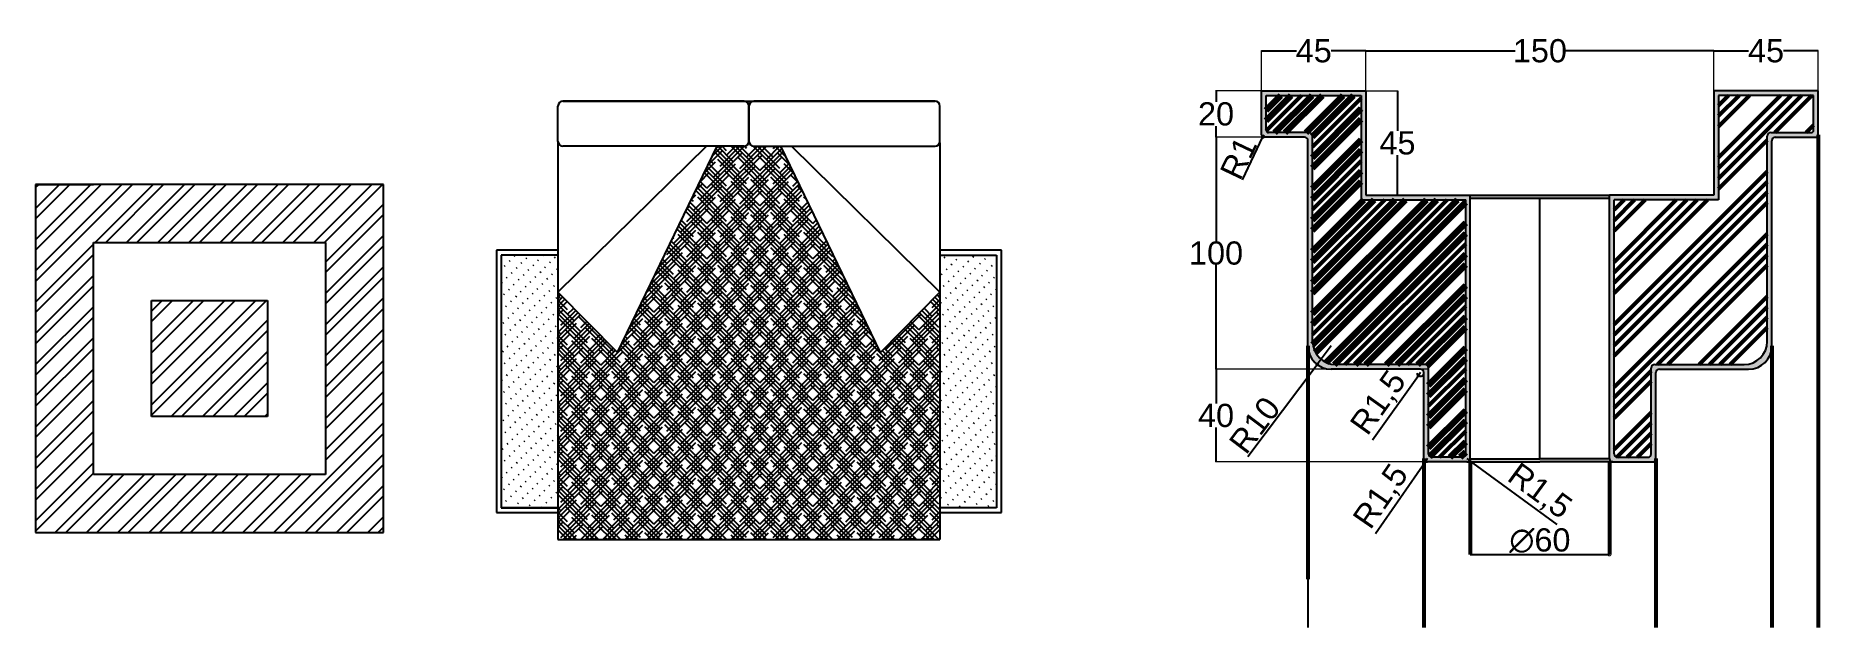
# Model space of a CAD drawing. Header units: millimetres. Extents: x 1916 to 2685, y 1575 to 1830.
import ezdxf

# ---------------------------------------------------------------- set-up
doc = ezdxf.new("R2010")
doc.units = ezdxf.units.MM
doc.styles.get("Standard").update_dxf_attribs({"font": 'arial.ttf'})
doc.dimstyles.new('ISO-25', dxfattribs={"dimtxt": 10, "dimasz": 2.5, "dimexe": 1.25, "dimexo": 0.625, "dimtad": 1, "dimdec": 1, "dimtxsty": 'Standard', "dimblk": 'DOTSMALL', "dimcen": 2.5, "dimclrd": 3, "dimclre": 3, "dimadec": 0, "dimazin": 0, "dimtfac": 1, "dimtdec": 1, "dimtmove": 0, "dimatfit": 3, "dimldrblk": 'DOTSMALL', "dimfxl": 1, "dimarcsym": 0})
doc.dimstyles.new('Jesus Beato', dxfattribs={"dimtxt": 10, "dimasz": 0.1625, "dimexe": 0.18, "dimexo": 0.0625, "dimgap": 0.1, "dimtad": 0, "dimtih": 1, "dimtoh": 1, "dimdec": 0, "dimzin": 0, "dimdsep": 46, "dimtxsty": 'Standard', "dimblk": 'DOTSMALL', "dimcen": 0.09, "dimclrd": 3, "dimclre": 3, "dimclrt": 256, "dimadec": 0, "dimazin": 0, "dimtfac": 1, "dimtdec": 0, "dimtofl": 0, "dimtmove": 0, "dimatfit": 3, "dimldrblk": 'DOTSMALL', "dimfxl": 1, "dimtfillclr": 30, "dimtolj": 1, "dimtzin": 0, "dimlwd": 25, "dimlwe": 15, "dimarcsym": 0})
pattern_1 = [(45, (-374.66, 2e-12), (-13.47038, 13.47038), []), (45, (-370.17, 2e-12), (-13.47038, 13.47038), []), (45, (-365.68, 2e-12), (-13.47038, 13.47038), []), (45, (-361.19, 2e-12), (-13.47038, 13.47038), [])]
pattern_2 = [(45, (180.2475, -7.675), (-6.735192, 6.735192), []), (45, (184.738, -7.675), (-6.735192, 6.735192), [])]

# ---------------------------------------------------------------- blocks, each defined once
blk = doc.blocks.new('Bloque 2')
h = blk.add_hatch()
h.set_pattern_fill('HOUND', color=256, angle=45)
h.set_pattern_definition([(45, (-2330.6988, -1755.5509), (3.36759605, 5.6126601), [25.4, -12.7]), (135, (-2330.6988, -1755.5509), (3.36759605, -5.6126601), [25.4, -12.7])])
h.paths.add_polyline_path([(113.24, 74.08), (108.84, 74.08), (98.84, 74.08, -0.414214), (97.04, 75.88, -0.414214), (95.24, 74.08), (80.9, 74.08), (30.18, -30.74), (0, 0), (0, -125.69), (194.08, -125.69), (194.08, 0.05), (163.92, -30.67)])
h = blk.add_hatch()
h.set_pattern_fill('ACAD_ISO07W100', color=256, angle=45)
h.set_pattern_definition([(45, (-2330.699, -1755.551), (-3.535534, 3.535534), [0.5, -3])])
h.paths.add_polyline_path([(-28.79, -109.52), (0, -109.52), (0, 18.8), (-28.79, 18.8)])
h.paths.add_polyline_path([(222.86, 18.8), (194.08, 18.8), (194.08, -109.52), (222.86, -109.52)])
for p, q in [((0, 76.58), (0, 94.54)), ((94.54, 97.04), (2.5, 97.04)), ((2.5, 97.04), (191.58, 97.04)), ((97.04, 76.58), (97.04, 94.54)), ((97.04, 94.54), (97.04, 76.58)), ((97.04, 94.54), (97.04, 94.54)), ((191.58, 97.04), (99.54, 97.04)), ((194.08, 74.08), (194.08, 94.54)), ((194.08, 76.58), (194.08, 94.54)), ((0, 76.58), (0, -125.69)), ((75.47, 74.08), (0, 0)), ((94.54, 74.08), (2.5, 74.08)), ((30.18, -30.74), (80.9, 74.08)), ((99.54, 74.08), (191.58, 74.08)), ((163.92, -30.67), (113.24, 74.08)), ((118.67, 74.08), (194.08, 0.05)), ((194.08, 75.88), (194.08, -125.69)), ((0, 21.3), (-31.29, 21.3)), ((-31.29, 21.3), (-31.29, -112.02)), ((0, 18.8), (-28.79, 18.8)), ((-28.79, 18.8), (-28.79, -109.52)), ((225.36, 21.3), (194.08, 21.3)), ((194.08, 18.8), (222.86, 18.8)), ((222.86, 18.8), (222.86, -109.52)), ((225.36, -112.02), (225.36, 21.3)), ((0, 0), (30.18, -30.74)), ((194.08, 0.05), (163.92, -30.67)), ((-31.29, -112.02), (0, -112.02)), ((0, -109.52), (-28.79, -109.52)), ((-28.79, -109.52), (0, -109.52)), ((0, -109.52), (-17.79, -109.52)), ((0, -109.52), (0, -125.69)), ((222.86, -109.52), (194.08, -109.52)), ((194.08, -112.02), (225.36, -112.02)), ((0, -125.69), (194.08, -125.69))]:
    blk.add_line(p, q)
for centre, start, end in [((2.5, 94.54), 90, 180), ((94.54, 94.54), 0, 90), ((99.54, 94.54), 90, 180), ((191.58, 94.54), 0, 90), ((2.5, 76.58), 180, 270), ((94.54, 76.58), 270, 0), ((99.54, 76.58), 180, 270), ((191.58, 76.58), 270, 0)]:
    blk.add_arc(centre, 2.5, start, end)
blk = doc.blocks.new('_DotSmall')
at = {"color": 0, "linetype": 'ByBlock', "lineweight": 53, "const_width": 0.5}
blk.add_lwpolyline([(-0.0625, 0, 1), (0.0625, 0, 1)], format="xyb", close=True, dxfattribs=at)
blk = doc.blocks.new('*D6')
at = {"color": 3, "linetype": 'ByBlock', "lineweight": 15, "transparency": 16777216}
for p, q in [((2490.06, 1806.19), (2503.78, 1806.19)), ((2490.06, 1761.19), (2503.78, 1761.19))]:
    blk.add_line(p, q, dxfattribs=at)
at = {"color": 3, "linetype": 'ByBlock', "lineweight": 25, "transparency": 16777216}
for p, q in [((2503.6, 1806.19), (2503.6, 1788.88)), ((2503.6, 1761.19), (2503.6, 1778.5))]:
    blk.add_line(p, q, dxfattribs=at)
at = {"layer": 'Defpoints', "color": 0, "linetype": 'ByBlock', "transparency": 16777216}
for p in [(2490, 1806.19), (2490, 1761.19), (2503.6, 1761.19)]:
    blk.add_point(p, dxfattribs=at)
at = {"color": 3, "linetype": 'ByBlock', "lineweight": 25, "transparency": 16777216, "xscale": 0.1625, "yscale": 0.1625, "zscale": 0.1625}
for p, rotation in [((2503.6, 1806.19), 90), ((2503.6, 1761.19), 270)]:
    blk.add_blockref('_DotSmall', p, dxfattribs=dict(at, rotation=rotation))
at = {"linetype": 'ByBlock', "lineweight": 53, "transparency": 16777216, "insert": (2503.6, 1783.69), "char_height": 10, "attachment_point": 5}
blk.add_mtext('\\A1;45', dxfattribs=at)
blk = doc.blocks.new('*D7')
at = {"color": 3, "linetype": 'ByBlock', "lineweight": 15, "transparency": 16777216}
for p, q in [((2445, 1806.25), (2445, 1823.57)), ((2490, 1806.25), (2490, 1823.57))]:
    blk.add_line(p, q, dxfattribs=at)
at = {"color": 3, "linetype": 'ByBlock', "lineweight": 25, "transparency": 16777216}
for p, q in [((2445, 1823.39), (2460, 1823.39)), ((2490, 1823.39), (2475, 1823.39))]:
    blk.add_line(p, q, dxfattribs=at)
at = {"layer": 'Defpoints', "color": 0, "linetype": 'ByBlock', "transparency": 16777216}
for p in [(2490, 1823.39), (2445, 1806.19), (2490, 1806.19)]:
    blk.add_point(p, dxfattribs=at)
at = {"color": 3, "linetype": 'ByBlock', "lineweight": 25, "transparency": 16777216, "xscale": 0.1625, "yscale": 0.1625, "zscale": 0.1625, "rotation": 180}
blk.add_blockref('_DotSmall', (2445, 1823.39), dxfattribs=at)
at = {"color": 3, "linetype": 'ByBlock', "lineweight": 25, "transparency": 16777216, "xscale": 0.1625, "yscale": 0.1625, "zscale": 0.1625}
blk.add_blockref('_DotSmall', (2490, 1823.39), dxfattribs=at)
at = {"linetype": 'ByBlock', "lineweight": 53, "transparency": 16777216, "insert": (2467.5, 1823.39), "char_height": 10, "attachment_point": 5}
blk.add_mtext('\\A1;45', dxfattribs=at)
blk = doc.blocks.new('*D8')
at = {"color": 3, "linetype": 'ByBlock', "lineweight": 15, "transparency": 16777216}
for p, q in [((2445.94, 1806.19), (2425.19, 1806.19)), ((2445.94, 1786.19), (2425.19, 1786.19))]:
    blk.add_line(p, q, dxfattribs=at)
at = {"color": 3, "linetype": 'ByBlock', "lineweight": 25, "transparency": 16777216}
for p, q in [((2425.37, 1806.19), (2425.37, 1801.4)), ((2425.37, 1786.19), (2425.37, 1790.98))]:
    blk.add_line(p, q, dxfattribs=at)
at = {"layer": 'Defpoints', "color": 0, "linetype": 'ByBlock', "transparency": 16777216}
for p in [(2425.37, 1806.19), (2446, 1806.19), (2446, 1786.19)]:
    blk.add_point(p, dxfattribs=at)
at = {"color": 3, "linetype": 'ByBlock', "lineweight": 25, "transparency": 16777216, "xscale": 0.1625, "yscale": 0.1625, "zscale": 0.1625}
for p, rotation in [((2425.37, 1806.19), 90), ((2425.37, 1786.19), 270)]:
    blk.add_blockref('_DotSmall', p, dxfattribs=dict(at, rotation=rotation))
at = {"linetype": 'ByBlock', "lineweight": 53, "transparency": 16777216, "insert": (2425.37, 1796.19), "char_height": 10, "attachment_point": 5}
blk.add_mtext('\\A1;20', dxfattribs=at)
blk = doc.blocks.new('*D9')
at = {"color": 3, "linetype": 'ByBlock', "lineweight": 25, "transparency": 16777216}
for p, q in [((2425.38, 1786.19), (2425.38, 1741.4)), ((2425.38, 1686.19), (2425.38, 1730.98))]:
    blk.add_line(p, q, dxfattribs=at)
at = {"color": 3, "linetype": 'ByBlock', "lineweight": 15, "transparency": 16777216}
for p, q in [((2425.42, 1786.19), (2425.56, 1786.19)), ((2425.42, 1686.19), (2425.56, 1686.19))]:
    blk.add_line(p, q, dxfattribs=at)
at = {"layer": 'Defpoints', "color": 0, "linetype": 'ByBlock', "transparency": 16777216}
for p in [(2425.36, 1786.19), (2425.36, 1686.19), (2425.38, 1686.19)]:
    blk.add_point(p, dxfattribs=at)
at = {"color": 3, "linetype": 'ByBlock', "lineweight": 25, "transparency": 16777216, "xscale": 0.1625, "yscale": 0.1625, "zscale": 0.1625}
for p, rotation in [((2425.38, 1786.19), 90), ((2425.38, 1686.19), 270)]:
    blk.add_blockref('_DotSmall', p, dxfattribs=dict(at, rotation=rotation))
at = {"linetype": 'ByBlock', "lineweight": 53, "transparency": 16777216, "insert": (2425.38, 1736.19), "char_height": 10, "attachment_point": 5}
blk.add_mtext('\\A1;100', dxfattribs=at)
blk = doc.blocks.new('*D10')
at = {"color": 3, "linetype": 'ByBlock', "lineweight": 15, "transparency": 16777216}
for p, q in [((2516.44, 1686.19), (2425.2, 1686.19)), ((2516.44, 1646.19), (2425.2, 1646.19))]:
    blk.add_line(p, q, dxfattribs=at)
at = {"color": 3, "linetype": 'ByBlock', "lineweight": 25, "transparency": 16777216}
for p, q in [((2425.38, 1686.19), (2425.38, 1671.4)), ((2425.38, 1646.19), (2425.38, 1660.98))]:
    blk.add_line(p, q, dxfattribs=at)
at = {"layer": 'Defpoints', "color": 0, "linetype": 'ByBlock', "transparency": 16777216}
for p in [(2425.38, 1686.19), (2516.5, 1686.19), (2516.5, 1646.19)]:
    blk.add_point(p, dxfattribs=at)
at = {"color": 3, "linetype": 'ByBlock', "lineweight": 25, "transparency": 16777216, "xscale": 0.1625, "yscale": 0.1625, "zscale": 0.1625}
for p, rotation in [((2425.38, 1686.19), 90), ((2425.38, 1646.19), 270)]:
    blk.add_blockref('_DotSmall', p, dxfattribs=dict(at, rotation=rotation))
at = {"linetype": 'ByBlock', "lineweight": 53, "transparency": 16777216, "insert": (2425.38, 1666.19), "char_height": 10, "attachment_point": 5}
blk.add_mtext('\\A1;40', dxfattribs=at)
blk = doc.blocks.new('*D11')
at = {"color": 3, "linetype": 'ByBlock', "lineweight": 15, "transparency": 16777216}
for p, q in [((2490, 1806.25), (2490, 1823.58)), ((2640, 1806.25), (2640, 1823.58))]:
    blk.add_line(p, q, dxfattribs=at)
at = {"color": 3, "linetype": 'ByBlock', "lineweight": 25, "transparency": 16777216}
for p, q in [((2490, 1823.4), (2554.34, 1823.4)), ((2640, 1823.4), (2575.66, 1823.4))]:
    blk.add_line(p, q, dxfattribs=at)
at = {"layer": 'Defpoints', "color": 0, "linetype": 'ByBlock', "transparency": 16777216}
for p in [(2640, 1823.4), (2490, 1806.19), (2640, 1806.19)]:
    blk.add_point(p, dxfattribs=at)
at = {"color": 3, "linetype": 'ByBlock', "lineweight": 25, "transparency": 16777216, "xscale": 0.1625, "yscale": 0.1625, "zscale": 0.1625, "rotation": 180}
blk.add_blockref('_DotSmall', (2490, 1823.4), dxfattribs=at)
at = {"color": 3, "linetype": 'ByBlock', "lineweight": 25, "transparency": 16777216, "xscale": 0.1625, "yscale": 0.1625, "zscale": 0.1625}
blk.add_blockref('_DotSmall', (2640, 1823.4), dxfattribs=at)
at = {"linetype": 'ByBlock', "lineweight": 53, "transparency": 16777216, "insert": (2565, 1823.4), "char_height": 10, "attachment_point": 5}
blk.add_mtext('\\A1;150', dxfattribs=at)
blk = doc.blocks.new('*D12')
at = {"color": 3, "linetype": 'ByBlock', "lineweight": 15, "transparency": 16777216}
for p, q in [((2640, 1806.25), (2640, 1823.58)), ((2685, 1806.25), (2685, 1823.58))]:
    blk.add_line(p, q, dxfattribs=at)
at = {"color": 3, "linetype": 'ByBlock', "lineweight": 25, "transparency": 16777216}
for p, q in [((2640, 1823.4), (2655, 1823.4)), ((2685, 1823.4), (2670, 1823.4))]:
    blk.add_line(p, q, dxfattribs=at)
at = {"layer": 'Defpoints', "color": 0, "linetype": 'ByBlock', "transparency": 16777216}
for p in [(2640, 1823.4), (2640, 1806.19), (2685, 1806.19)]:
    blk.add_point(p, dxfattribs=at)
at = {"color": 3, "linetype": 'ByBlock', "lineweight": 25, "transparency": 16777216, "xscale": 0.1625, "yscale": 0.1625, "zscale": 0.1625, "rotation": 180}
blk.add_blockref('_DotSmall', (2640, 1823.4), dxfattribs=at)
at = {"color": 3, "linetype": 'ByBlock', "lineweight": 25, "transparency": 16777216, "xscale": 0.1625, "yscale": 0.1625, "zscale": 0.1625}
blk.add_blockref('_DotSmall', (2685, 1823.4), dxfattribs=at)
at = {"linetype": 'ByBlock', "lineweight": 53, "transparency": 16777216, "insert": (2662.5, 1823.4), "char_height": 10, "attachment_point": 5}
blk.add_mtext('\\A1;45', dxfattribs=at)
blk = doc.blocks.new('*D13')
at = {"color": 3, "linetype": 'ByBlock', "lineweight": -2, "transparency": 16777216}
for p in [(2492.8, 1655.72), (2513.5, 1684.69)]:
    blk.add_line(p, (2512.63, 1683.47), dxfattribs=at)
blk.add_arc((2513.5, 1684.69), 1.5, 186.70288, 336.12676, dxfattribs=at)
at = {"layer": 'Defpoints', "color": 0, "linetype": 'ByBlock', "transparency": 16777216}
for p in [(2512.63, 1683.47), (2513.5, 1684.69)]:
    blk.add_point(p, dxfattribs=at)
at = {"color": 3, "linetype": 'ByBlock', "lineweight": -2, "transparency": 16777216, "xscale": 2.5, "yscale": 2.5, "zscale": 2.5, "rotation": 54.44936700097524}
blk.add_blockref('_DotSmall', (2512.63, 1683.47), dxfattribs=at)
at = {"color": 0, "linetype": 'ByBlock', "lineweight": 53, "transparency": 16777216, "insert": (2495.86, 1671.42), "char_height": 10, "attachment_point": 5, "rotation": 54.44937}
blk.add_mtext('R1,5', dxfattribs=at)
blk = doc.blocks.new('*D14')
at = {"color": 3, "linetype": 'ByBlock', "lineweight": -2, "transparency": 16777216}
for p in [(2436.79, 1767.82), (2446, 1787.19)]:
    blk.add_line(p, (2445.57, 1786.29), dxfattribs=at)
at = {"layer": 'Defpoints', "color": 0, "linetype": 'ByBlock', "transparency": 16777216}
for p in [(2445.57, 1786.29), (2446, 1787.19)]:
    blk.add_point(p, dxfattribs=at)
at = {"color": 3, "linetype": 'ByBlock', "lineweight": -2, "transparency": 16777216, "xscale": 2.5, "yscale": 2.5, "zscale": 2.5, "rotation": 64.55919406811599}
blk.add_blockref('_DotSmall', (2445.57, 1786.29), dxfattribs=at)
at = {"color": 0, "linetype": 'ByBlock', "lineweight": 53, "transparency": 16777216, "insert": (2435.01, 1777.22), "char_height": 10, "attachment_point": 5, "rotation": 64.55919}
blk.add_mtext('R1', dxfattribs=at)
blk = doc.blocks.new('*D15')
at = {"color": 3, "linetype": 'ByBlock', "lineweight": -2, "transparency": 16777216}
for p in [(2475, 1696.19), (2439.09, 1648.6)]:
    blk.add_line(p, (2468.98, 1688.21), dxfattribs=at)
at = {"layer": 'Defpoints', "color": 0, "linetype": 'ByBlock', "transparency": 16777216}
for p in [(2475, 1696.19), (2468.98, 1688.21)]:
    blk.add_point(p, dxfattribs=at)
at = {"color": 3, "linetype": 'ByBlock', "lineweight": -2, "transparency": 16777216, "xscale": 2.5, "yscale": 2.5, "zscale": 2.5, "rotation": 52.96229477096919}
blk.add_blockref('_DotSmall', (2468.98, 1688.21), dxfattribs=at)
at = {"color": 0, "linetype": 'ByBlock', "lineweight": 53, "transparency": 16777216, "insert": (2442.07, 1662.07), "char_height": 10, "attachment_point": 5, "rotation": 52.96229}
blk.add_mtext('R10', dxfattribs=at)
blk = doc.blocks.new('*D16')
at = {"color": 3, "linetype": 'ByBlock', "lineweight": -2, "transparency": 16777216}
for p in [(2494.12, 1615.29), (2516.5, 1647.69)]:
    blk.add_line(p, (2515.65, 1646.46), dxfattribs=at)
at = {"layer": 'Defpoints', "color": 0, "linetype": 'ByBlock', "transparency": 16777216}
for p in [(2515.65, 1646.46), (2516.5, 1647.69)]:
    blk.add_point(p, dxfattribs=at)
at = {"color": 3, "linetype": 'ByBlock', "lineweight": -2, "transparency": 16777216, "xscale": 2.5, "yscale": 2.5, "zscale": 2.5, "rotation": 55.37151729285942}
blk.add_blockref('_DotSmall', (2515.65, 1646.46), dxfattribs=at)
at = {"color": 0, "linetype": 'ByBlock', "lineweight": 53, "transparency": 16777216, "insert": (2496.93, 1631.03), "char_height": 10, "attachment_point": 5, "rotation": 55.37152}
blk.add_mtext('R1,5', dxfattribs=at)
blk = doc.blocks.new('*D17')
at = {"color": 3, "linetype": 'ByBlock', "lineweight": -2, "transparency": 16777216}
for p in [(2533.5, 1647.69), (2572.46, 1619.22)]:
    blk.add_line(p, (2534.71, 1646.81), dxfattribs=at)
at = {"layer": 'Defpoints', "color": 0, "linetype": 'ByBlock', "transparency": 16777216}
for p in [(2533.5, 1647.69), (2534.71, 1646.81)]:
    blk.add_point(p, dxfattribs=at)
at = {"color": 3, "linetype": 'ByBlock', "lineweight": -2, "transparency": 16777216, "xscale": 2.5, "yscale": 2.5, "zscale": 2.5, "rotation": 143.8421710005748}
blk.add_blockref('_DotSmall', (2534.71, 1646.81), dxfattribs=at)
at = {"color": 0, "linetype": 'ByBlock', "lineweight": 53, "transparency": 16777216, "insert": (2564.62, 1633.16), "char_height": 10, "attachment_point": 5, "rotation": 323.84217}
blk.add_mtext('R1,5', dxfattribs=at)
blk = doc.blocks.new('*D18')
at = {"color": 3, "lineweight": -2, "transparency": 16777216}
blk.add_line((2551.79, 1606.24), (2595, 1606.24), dxfattribs=at)
at = {"layer": 'Defpoints', "color": 0, "transparency": 16777216}
for p in [(2535, 1606.24), (2595, 1606.24)]:
    blk.add_point(p, dxfattribs=at)
at = {"color": 3, "lineweight": -2, "transparency": 16777216, "xscale": 2.5, "yscale": 2.5, "zscale": 2.5}
blk.add_blockref('_DotSmall', (2595, 1606.24), dxfattribs=at)
at = {"color": 0, "transparency": 16777216, "insert": (2565, 1612.26), "char_height": 10, "attachment_point": 5}
blk.add_mtext('∅60', dxfattribs=at)

msp = doc.modelspace()

# ---------------------------------------------------------------- hatches: boundary and pattern name
at = {"true_color": 0x000000}
h = msp.add_hatch(color=18, dxfattribs=at)
h.dxf.hatch_style = 1
h.paths.add_polyline_path([(2535, 1761.19), (2490, 1761.19), (2490, 1806.19), (2445, 1806.19), (2445, 1787.19, 0.414214), (2446, 1786.19), (2463.5, 1786.19, -0.414214), (2465, 1784.69), (2465, 1696.19, 0.414214), (2475, 1686.19), (2513.5, 1686.19, -0.414214), (2515, 1684.69), (2515, 1647.69, 0.414214), (2516.5, 1646.19), (2517.5, 1646.19), (2533.5, 1646.19, 0.414214), (2535, 1647.69)])
h.paths.add_polyline_path([(2533, 1649.69, -0.414214), (2531.5, 1648.19), (2518.5, 1648.19, -0.414214), (2517, 1649.69), (2517, 1686.69, 0.414214), (2515.5, 1688.19), (2477, 1688.19, -0.414214), (2467, 1698.19), (2467, 1786.69, 0.414214), (2465.5, 1788.19), (2448, 1788.19, -0.414214), (2447, 1789.19), (2447, 1804.19), (2488, 1804.19), (2488, 1761.19), (2488, 1759.19), (2490, 1759.19), (2533, 1759.19)], flags=16)
h.paths.add_polyline_path([(2665, 1784.69, -0.414214), (2666.5, 1786.19), (2684, 1786.19, 0.414214), (2685, 1787.19), (2685, 1806.19), (2640, 1806.19), (2640, 1761.19), (2595, 1761.19), (2595, 1647.69, 0.414214), (2596.5, 1646.19), (2613.5, 1646.19, 0.414214), (2615, 1647.69), (2615, 1684.69, -0.414214), (2616.5, 1686.19), (2655, 1686.19, 0.414214), (2665, 1696.19)])
h.paths.add_polyline_path([(2597, 1759.19), (2640, 1759.19), (2642, 1759.19), (2642, 1761.19), (2642, 1804.19), (2683, 1804.19), (2683, 1789.19, -0.414214), (2682, 1788.19), (2664.5, 1788.19, 0.414214), (2663, 1786.69), (2663, 1698.19, -0.414214), (2653, 1688.19), (2614.5, 1688.19, 0.414214), (2613, 1686.69), (2613, 1649.69, -0.414214), (2611.5, 1648.19), (2598.5, 1648.19, -0.414214), (2597, 1649.69)], flags=16)
at = {"lineweight": 100, "true_color": 0x636466}
h = msp.add_hatch(dxfattribs=at)
h.set_pattern_fill('ANSI32', color=251)
h.set_pattern_definition([(45, (-374.661, 2e-12), (-6.735192, 6.735192), []), (45, (-370.171, 2e-12), (-6.735192, 6.735192), [])])
h.paths.add_polyline_path([(2490, 1759.19), (2488, 1759.19), (2488, 1761.19), (2488, 1804.19), (2447, 1804.19), (2447, 1789.19, 0.414214), (2448, 1788.19), (2465.5, 1788.19, -0.414214), (2467, 1786.69), (2467, 1698.19, 0.414214), (2477, 1688.19), (2515.5, 1688.19, -0.414214), (2517, 1686.69), (2517, 1649.69, 0.414214), (2518.5, 1648.19), (2531.5, 1648.19, 0.414214), (2533, 1649.69), (2533, 1759.19)])
at = {"linetype": 'ByBlock', "lineweight": 53, "true_color": 0x393838}
h = msp.add_hatch(dxfattribs=at)
h.set_pattern_fill('ANSI34', color=250)
h.set_pattern_definition(pattern_1)
h.paths.add_polyline_path([(2653, 1688.19, 0.414214), (2663, 1698.19), (2663, 1786.69, -0.414214), (2664.5, 1788.19), (2682, 1788.19, 0.414214), (2683, 1789.19), (2683, 1804.19), (2642, 1804.19), (2642, 1761.19), (2642, 1759.19), (2640, 1759.19), (2597, 1759.19), (2597, 1649.69, 0.414214), (2598.5, 1648.19), (2611.5, 1648.19, 0.414214), (2613, 1649.69), (2613, 1686.69, -0.414214), (2614.5, 1688.19)])
h.paths.add_polyline_path([(2515.5, 1688.19, -0.414214), (2517, 1686.69), (2517, 1649.69, 0.414214), (2518.5, 1648.19), (2531.5, 1648.19, 0.414214), (2533, 1649.69), (2533, 1759.19), (2490, 1759.19), (2488, 1759.19), (2488, 1761.19), (2488, 1804.19), (2447, 1804.19), (2447, 1789.19, 0.414214), (2448, 1788.19), (2465.5, 1788.19, -0.414214), (2467, 1786.69), (2467, 1698.19, 0.414214), (2477, 1688.19)])
h = msp.add_hatch(dxfattribs=at)
h.set_pattern_fill('ANSI34', color=250)
h.set_pattern_definition(pattern_1)
h.paths.add_polyline_path([(2597, 1759.19), (2597, 1649.69, 0.414214), (2598.5, 1648.19), (2611.5, 1648.19, 0.414214), (2613, 1649.69), (2613, 1686.69, -0.414214), (2614.5, 1688.19), (2653, 1688.19, 0.414214), (2663, 1698.19), (2663, 1786.69, -0.414214), (2664.5, 1788.19), (2682, 1788.19, 0.414214), (2683, 1789.19), (2683, 1804.19), (2642, 1804.19), (2642, 1761.19), (2642, 1759.19), (2640, 1759.19)])
h = msp.add_hatch()
h.set_pattern_fill('CROSS', color=256, scale=40)
h.paths.add_polyline_path([(2330.7, 1774.35), (2301.91, 1774.35), (2301.91, 1646.03), (2330.7, 1646.03)])
h = msp.add_hatch()
h.set_pattern_fill('ANSI32', color=256)
h.set_pattern_definition(pattern_2)
h.paths.add_polyline_path([(1916.47, 1765.77), (1916.47, 1615.77), (2066.47, 1615.77), (2066.47, 1765.77)])
h.paths.add_polyline_path([(2041.47, 1740.77), (2041.47, 1640.77), (1941.47, 1640.77), (1941.47, 1740.77)], flags=16)
h.paths.add_polyline_path([(1966.47, 1715.77), (2016.47, 1715.77), (2016.47, 1665.77), (1966.47, 1665.77)], flags=0)
at = {"true_color": 0x000000}
h = msp.add_hatch(color=18, dxfattribs=at)
h.dxf.hatch_style = 1
h.paths.add_polyline_path([(2595, 1761.19), (2535, 1761.19), (2535, 1759.89), (2595, 1759.89)])
h.paths.add_polyline_path([(2595.01, 1647.49), (2565, 1647.49), (2534.99, 1647.49, -0.375565), (2533.5, 1646.19), (2565, 1646.19), (2596.5, 1646.19, -0.375565)])
h = msp.add_hatch()
h.set_pattern_fill('ANSI32', color=256)
h.set_pattern_definition(pattern_2)
h.paths.add_polyline_path([(1966.47, 1665.77), (2016.47, 1665.77), (2016.47, 1715.77), (1966.47, 1715.77)])

# ---------------------------------------------------------------- linework, layer by layer
at = {"color": 18, "true_color": 0x000000}
for p, q in [((2445, 1787.19), (2445, 1806.19)), ((2445, 1806.19), (2490, 1806.19)), ((2490, 1806.19), (2490, 1761.19)), ((2447, 1804.19), (2488, 1804.19)), ((2447, 1789.19), (2447, 1804.19)), ((2488, 1804.19), (2488, 1761.19)), ((2463.5, 1786.19), (2446, 1786.19)), ((2465.5, 1788.19), (2448, 1788.19)), ((2465, 1696.19), (2465, 1784.69)), ((2467, 1698.19), (2467, 1786.69)), ((2488, 1761.19), (2488, 1759.19)), ((2490, 1761.19), (2535, 1761.19)), ((2535, 1647.69), (2535, 1761.19)), ((2535, 1761.19), (2595, 1761.19)), ((2488, 1759.19), (2490, 1759.19)), ((2490, 1759.19), (2533, 1759.19)), ((2533, 1649.69), (2533, 1759.19)), ((2535, 1759.89), (2595, 1759.89)), ((2565, 1647.49), (2565, 1759.89)), ((2513.5, 1686.19), (2475, 1686.19)), ((2475, 1686.19), (2475, 1686.19)), ((2515.5, 1688.19), (2477, 1688.19)), ((2515, 1647.69), (2515, 1684.69)), ((2517, 1649.69), (2517, 1686.69)), ((2655, 1686.19), (2655, 1686.19)), ((2533.5, 1646.19), (2516.5, 1646.19)), ((2517.5, 1646.19), (2517.5, 1646.19)), ((2531.5, 1648.19), (2518.5, 1648.19)), ((2533.5, 1646.19), (2565, 1646.19)), ((2535, 1647.49), (2565, 1647.49)), ((2612.5, 1646.19), (2612.5, 1646.19))]:
    msp.add_line(p, q, dxfattribs=at)
at = {"color": 250}
for p, q in [((2685, 1806.19), (2640, 1806.19)), ((2640, 1806.19), (2640, 1761.19)), ((2685, 1787.19), (2685, 1806.19)), ((2683, 1804.19), (2642, 1804.19)), ((2642, 1804.19), (2642, 1761.19)), ((2683, 1789.19), (2683, 1804.19)), ((2663, 1698.19), (2663, 1786.69)), ((2664.5, 1788.19), (2682, 1788.19)), ((2665, 1696.19), (2665, 1784.69)), ((2666.5, 1786.19), (2684, 1786.19)), ((2595, 1647.69), (2595, 1761.19)), ((2640, 1761.19), (2595, 1761.19)), ((2642, 1761.19), (2642, 1759.19)), ((2597, 1649.69), (2597, 1759.19)), ((2640, 1759.19), (2597, 1759.19)), ((2642, 1759.19), (2640, 1759.19)), ((2613, 1649.69), (2613, 1686.69)), ((2614.5, 1688.19), (2653, 1688.19)), ((2615, 1647.69), (2615, 1684.69)), ((2616.5, 1686.19), (2655, 1686.19)), ((2595, 1647.49), (2565, 1647.49)), ((2596.5, 1646.19), (2565, 1646.19)), ((2596.5, 1646.19), (2613.5, 1646.19)), ((2598.5, 1648.19), (2611.5, 1648.19))]:
    msp.add_line(p, q, dxfattribs=at)
at = {"linetype": 'ByBlock', "lineweight": 53}
for p, q in [((2685, 1787.19), (2685, 1574.9)), ((2465, 1696.19), (2465, 1595.7)), ((2665, 1696.19), (2665, 1574.9)), ((2515, 1647.69), (2515, 1574.9)), ((2535, 1646.19), (2535, 1606.24)), ((2595, 1646.19), (2595, 1606.24)), ((2615, 1647.69), (2615, 1574.9))]:
    msp.add_line(p, q, dxfattribs=at)
for p, q in [((2066.47, 1765.77), (1916.47, 1765.77)), ((1916.47, 1765.77), (1916.47, 1615.77)), ((1916.47, 1765.77), (1941.47, 1765.77)), ((2066.47, 1615.77), (2066.47, 1765.77)), ((1941.47, 1740.77), (2041.47, 1740.77)), ((1941.47, 1640.77), (1941.47, 1740.77)), ((1941.47, 1740.77), (1966.47, 1740.77)), ((2041.47, 1740.77), (2041.47, 1640.77)), ((1966.47, 1715.77), (2016.47, 1715.77)), ((1966.47, 1665.77), (1966.47, 1715.77)), ((2016.47, 1715.77), (2016.47, 1665.77)), ((2016.47, 1665.77), (1966.47, 1665.77)), ((2041.47, 1640.77), (1941.47, 1640.77)), ((1916.47, 1615.77), (2066.47, 1615.77))]:
    msp.add_line(p, q)
at = {"color": 3}
msp.add_line((2535, 1606.24), (2595, 1606.24), dxfattribs=at)
at = {"linetype": 'ByBlock'}
msp.add_line((2465, 1595.7), (2465, 1574.9), dxfattribs=at)
at = {"color": 18, "true_color": 0x000000}
for centre, radius, start, end in [((2446, 1787.19), 1, 180, 270), ((2448, 1789.19), 1, 180, 270), ((2463.5, 1784.69), 1.5, 0, 90), ((2465.5, 1786.69), 1.5, 0, 90), ((2475, 1696.19), 10, 180, 270), ((2477, 1698.19), 10, 180, 270), ((2513.5, 1684.69), 1.5, 0, 90), ((2515.5, 1686.69), 1.5, 0, 90), ((2516.5, 1647.69), 1.5, 180, 270), ((2518.5, 1649.69), 1.5, 180, 270), ((2531.5, 1649.69), 1.5, 270, 0), ((2533.5, 1647.69), 1.5, 270, 0)]:
    msp.add_arc(centre, radius, start, end, dxfattribs=at)
at = {"color": 250}
for centre, radius, start, end in [((2664.5, 1786.69), 1.5, 90, 180), ((2666.5, 1784.69), 1.5, 90, 180), ((2682, 1789.19), 1, 270, 0), ((2684, 1787.19), 1, 270, 0), ((2653, 1698.19), 10, 270, 0), ((2655, 1696.19), 10, 270, 0), ((2614.5, 1686.69), 1.5, 90, 180), ((2616.5, 1684.69), 1.5, 90, 180), ((2596.5, 1647.69), 1.5, 180, 270), ((2598.5, 1649.69), 1.5, 180, 270), ((2611.5, 1649.69), 1.5, 270, 0), ((2613.5, 1647.69), 1.5, 270, 0)]:
    msp.add_arc(centre, radius, start, end, dxfattribs=at)

# ---------------------------------------------------------------- block references
at = {"xscale": 0.8485618282567366, "yscale": 0.8485618282567366, "zscale": 0.8485618282567366}
msp.add_blockref('Bloque 2', (2141.66, 1719.4), dxfattribs=at)

# ---------------------------------------------------------------- dimensions: what is measured, and where the dimension line sits
at = {"linetype": 'ByBlock', "lineweight": 53}
for base, p1, p2, picture, middle in [((2490, 1823.39), (2445, 1806.19), (2490, 1806.19), '*D7', (2467.5, 1823.39)), ((2640, 1823.4), (2490, 1806.19), (2640, 1806.19), '*D11', (2565, 1823.4)), ((2640, 1823.4), (2685, 1806.19), (2640, 1806.19), '*D12', (2662.5, 1823.4))]:
    dim = msp.add_linear_dim(base=base, p1=p1, p2=p2, dimstyle='Jesus Beato', dxfattribs=at)
    dim.commit()
    dim.dimension.update_dxf_attribs({"geometry": picture, "text_midpoint": middle})
for base, p1, p2, picture, middle in [((2425.37, 1806.19), (2446, 1786.19), (2446, 1806.19), '*D8', (2425.37, 1796.19)), ((2503.6, 1761.19), (2490, 1806.19), (2490, 1761.19), '*D6', (2503.6, 1783.69)), ((2425.38, 1686.19), (2425.36, 1786.19), (2425.36, 1686.19), '*D9', (2425.38, 1736.19)), ((2425.38, 1686.19), (2516.5, 1646.19), (2516.5, 1686.19), '*D10', (2425.38, 1666.19))]:
    dim = msp.add_linear_dim(base=base, p1=p1, p2=p2, angle=90, dimstyle='Jesus Beato', dxfattribs=at)
    dim.commit()
    dim.dimension.update_dxf_attribs({"geometry": picture, "text_midpoint": middle})
for center, mpoint, picture, middle in [((2446, 1787.19), (2445.57, 1786.29), '*D14', (2435.01, 1777.22)), ((2513.5, 1684.69), (2512.63, 1683.47), '*D13', (2495.86, 1671.42))]:
    dim = msp.add_radius_dim(center=center, mpoint=mpoint, dimstyle='ISO-25', dxfattribs=at)
    dim.commit()
    dim.dimension.update_dxf_attribs({"geometry": picture, "text_midpoint": middle})
for center, mpoint, picture, middle in [((2475, 1696.19), (2468.98, 1688.21), '*D15', (2446.65, 1658.62)), ((2516.5, 1647.69), (2515.65, 1646.46), '*D16', (2502.39, 1627.26)), ((2533.5, 1647.69), (2534.71, 1646.81), '*D17', (2560.71, 1627.81))]:
    dim = msp.add_radius_dim(center=center, mpoint=mpoint, dimstyle='ISO-25', dxfattribs=at)
    dim.commit()
    dim.dimension.update_dxf_attribs({"geometry": picture, "text_midpoint": middle, "dimtype": 164})
dim = msp.add_diameter_dim_2p(p1=(2535, 1606.24), p2=(2595, 1606.24), dimstyle='ISO-25')
dim.commit()
dim.dimension.update_dxf_attribs({"geometry": '*D18', "text_midpoint": (2565, 1606.24), "dimtype": 163})

doc.saveas('drawing.dxf')
